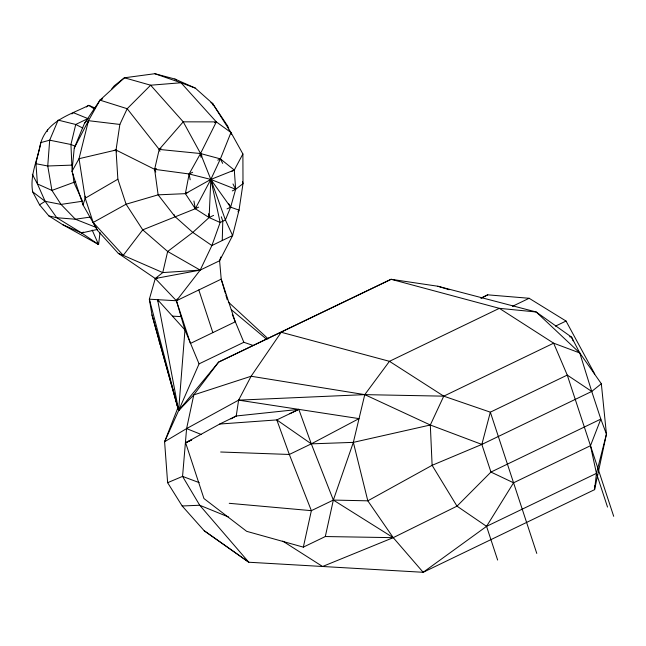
<?xml version="1.0" encoding="UTF-8"?>
<svg xmlns="http://www.w3.org/2000/svg" width="646" height="646" viewBox="0 0 646 646"><rect width="100%" height="100%" fill="white"/><g stroke="black" fill="none" stroke-linecap="round" stroke-linejoin="round"><path stroke-width="0.97" d="M222.256 240.53L222.781 221.215L221.328 216.79M594.772 485.639L594.603 489.644L423.178 572.291L248.799 562.238L204.233 530.77L182.18 505.988L167.621 482.691L164.601 441.727L178.086 407.279M111.758 88.946L114.245 85.805L124.412 77.795L154.83 73.709L174.872 79.022L195.27 88.082L212.574 103.481L230.969 132.519L220.407 158.892L210.838 179.435L209.11 217.557L192.807 232.415L167.661 251.48L162.76 272.58L155.274 278.507L149.355 299.195L151.988 314.957L178.627 410.59L164.601 441.727L186.597 428.597L238.608 400.14L364.772 394.633L443.754 396.16L490.346 412.172L567.261 375.084L591.736 391.444L600.828 419.092L606.441 434.104L594.603 489.644L596.444 473.373L606.441 434.104L601.337 383.732L579.761 352.95L571.573 337.147L536.188 311.986L437.818 286.235L391.096 279.29L218.639 362.083L178.627 410.59L151.988 314.957M607.523 507.07L596.444 473.373L590.484 445.708L600.828 419.092L490.944 472.065L456.997 506.157L393.236 537.658L325.309 536.535L303.337 547.138L246.659 531.327L203.942 498.534L185.628 442.793L219.737 424.034L236.234 415.992L298.815 409.378L311.307 443.859L333.344 500.069L367.816 500.828L432.117 465.314L481.851 444.424L591.736 391.444L579.761 352.95L536.188 311.986L499.342 308.336L391.096 279.29L218.639 362.083L193.784 394.9L178.627 410.59L184.966 329.977L176.423 300.753L155.274 278.507L118.299 253.345L97.635 230.549L82.979 204.863L71.972 171.384L74.25 148.096L84.416 123.467L100.001 100.146L124.412 77.795L150.639 85.207L181.017 82.761L195.27 88.082M590.484 445.708L513.562 482.788L490.944 472.065L481.851 444.424L430.317 425.003L364.772 394.633L251.116 376.247L193.784 394.9L186.597 428.597L182.56 476.393L199.719 505.245L248.799 562.238L204.233 530.77M88.26 122.635L88.462 120.681L100.001 100.146L102.649 98.862M95.261 108.116L88.793 105.346C70.002 114.835 47.925 120.35 40.827 142.596C37.953 159.158 29.571 174.638 32.663 191.822L39.551 204.822L48.886 215.942L62.912 224.792L98.572 244.535L100.033 232.552M201.94 156.057L183.23 121.836L150.639 85.207L127.189 108.714L119.857 124.436L116.03 150.025L117.871 179.217L126.091 204.217L142.734 229.847L167.661 251.48L200.187 270.101L219.6 260.742L232.625 235.532L239.036 210.128L243.001 183.682L242.896 153.966L230.969 132.519L216.337 121.892L181.017 82.761L154.83 73.709M236.218 416.089L238.608 400.14L251.116 376.247L281.212 332.27L389.457 361.316L443.754 396.16L553.638 343.179L579.761 352.95M35.901 163.083L37.452 183.957L45.147 201.318L56.775 217.726L81.622 232.972L98.572 244.535L92.176 230.081M242.896 153.966L234.304 170.068L235.653 189.278L230.63 207.18L225.406 219.947L220.149 222.482L209.11 217.557L195.294 208.739L185.378 193.655L189.125 173.968L200.526 153.538L216.337 121.892L183.23 121.836L159.215 149.428L154.62 169.325L158.133 194.842L174.921 216.507L192.807 232.415L211.888 245.537L232.625 235.532L225.406 219.947L210.838 179.435L200.526 153.538L159.215 149.428L127.189 108.714L100.001 100.146M47.223 131.493L47.642 129.523M303.337 547.138L311.364 510.663L289.327 454.461L276.819 419.908L219.737 424.034M325.309 536.535L333.344 500.069L353.354 442.365L364.772 394.633L389.457 361.316L499.342 308.336L553.638 343.179L567.261 375.084L613.7 516.324M119.857 124.436L88.462 120.681L79.03 158.698L71.972 171.384M481.851 444.424L490.346 412.172L536.778 553.412M220.811 256.963L219.6 260.742L221.207 279.161L225.301 293.171M82.979 204.863L85.215 198.217L85.199 196.198M177.254 298.961L176.423 300.753L190.449 343.422L235.233 321.829L221.207 279.161L176.423 300.753L149.355 299.195L178.627 410.59L199.065 363.868L243.849 342.283L253.353 345.537M497.638 560.05L486.559 526.353L456.997 506.157L432.117 465.314L430.317 425.003L443.754 396.16M74.25 148.096L88.462 120.681M201.027 157.277L200.526 153.538L220.407 158.892L234.304 170.068L210.838 179.435L195.294 208.739L142.734 229.847L123.257 255.356L118.299 253.345M220.649 452.006L289.327 454.461L311.307 443.859L353.354 442.365L367.816 500.828L393.236 537.658L423.178 572.291L486.559 526.353L513.562 482.788M237.97 211.791L239.036 210.128L230.63 207.18L210.838 179.435L189.125 173.968L154.62 169.325L116.03 150.025L114.084 150.389M281.761 332.004L281.212 332.27M176.423 300.753L200.187 270.101L211.888 245.537L220.149 222.482L210.838 179.435L185.378 193.655L158.133 194.842L126.091 204.217L93.186 222.458L97.635 230.549M84.416 123.467L88.139 118.759M591.736 391.444L601.337 383.732M71.867 113.938L73.483 112.727L87.913 118.598L75.735 124.468L58.164 120.116L49.685 140.182L47.747 165.99L51.93 190.425L61.023 204.411L75.396 219.228L96.214 227.457M86.386 106.994L88.793 105.346L94.437 109.037M39.551 204.822L45.147 201.318L61.023 204.411L82.543 201.221L73.935 182.511L72.901 173.814M157.244 278.135L155.274 278.507L200.187 270.101L162.76 272.58L123.257 255.356L93.186 222.458L85.215 198.217L117.871 179.217M230.993 418.899L236.234 415.992M481.585 298.097L487.706 294.834L529.139 298.282L566.033 321.046L594.756 374.034M160.999 148.572L159.215 149.428L159.966 151.277M214.553 122.748L216.337 121.892M156.389 168.477L154.62 169.325L155.783 172.03M192.669 172.264L189.125 173.968L190.158 179.782M217.75 160.168L220.407 158.892L222.66 163.39M62.912 224.792L81.622 232.972L83.391 232.116M185.378 193.655L187.881 192.443M231.801 171.271L234.304 170.068M198.685 207.1L195.294 208.739L193.929 201.027M232.269 190.909L235.653 189.278L243.001 183.682L242.549 181.776M213.592 215.393L209.11 217.557L208.585 213.681M227.045 208.908L230.63 207.18L228.676 203.7M480.769 298.186L487.706 294.834M191.709 439.861L185.628 442.793L191.604 439.926M289.804 413.698L298.872 409.322M512.44 306.333L529.139 298.282M555.487 326.133L566.033 321.046M333.36 500.069L311.364 510.663L229.241 503.315M486.559 526.353L596.444 473.373M298.815 409.378L276.819 419.908L311.307 443.859L359.031 418.616L238.608 400.14M75.735 181.655L51.93 190.425L37.452 183.957L32.3 174.25M167.621 482.691L182.56 476.393L199.186 482.627M353.354 442.365L430.317 425.003M81.622 232.972L96.965 229.532M90.295 217.072L75.396 219.228L56.775 217.726L48.886 215.942M182.18 505.988L199.719 505.245L228.603 517.042M72.554 170.915L71.859 165.126L47.747 165.99L35.796 163.68L40.827 142.596L49.685 140.182L70.939 144.502L75.566 146.4M172.466 316.136L181.066 316.629M569.619 336.76L571.573 337.147L573.115 340.846M437.818 286.235L449.132 289.715M210.838 179.435L235.653 189.278L232.98 183.948M186.597 428.597L201.213 434.475M210.887 102.625L212.574 103.481L227.804 126.22L228.716 128.998M82.809 128.061L75.735 124.468L70.939 144.502L71.859 165.126M333.344 500.069L393.236 537.658L322.58 566.494L282.738 541.098M174.872 79.022L176.495 80.152M32.663 191.822L45.147 201.318M231.3 309.684L266.863 339.473M228.288 301.997L268.13 338.787M97.166 243.106L98.572 244.535M178.32 407.578L178.627 410.59L157.6 299.671L184.966 329.977L199.065 363.868M174.137 214.682L174.921 216.507M232.285 314.489L243.849 342.283M159.207 341.621L160.701 345.23M116.651 151.883L116.03 150.025L79.03 158.698L85.215 198.217M200.526 153.538L201.431 156.3M198.815 289.957L212.841 332.625M157.6 299.671L158.213 301.537M212.574 103.481L213.172 105.338M225.85 295.044L227.239 299.809M230.969 132.519L231.421 134.473M177.157 403.823L178.627 410.59"/></g></svg>
